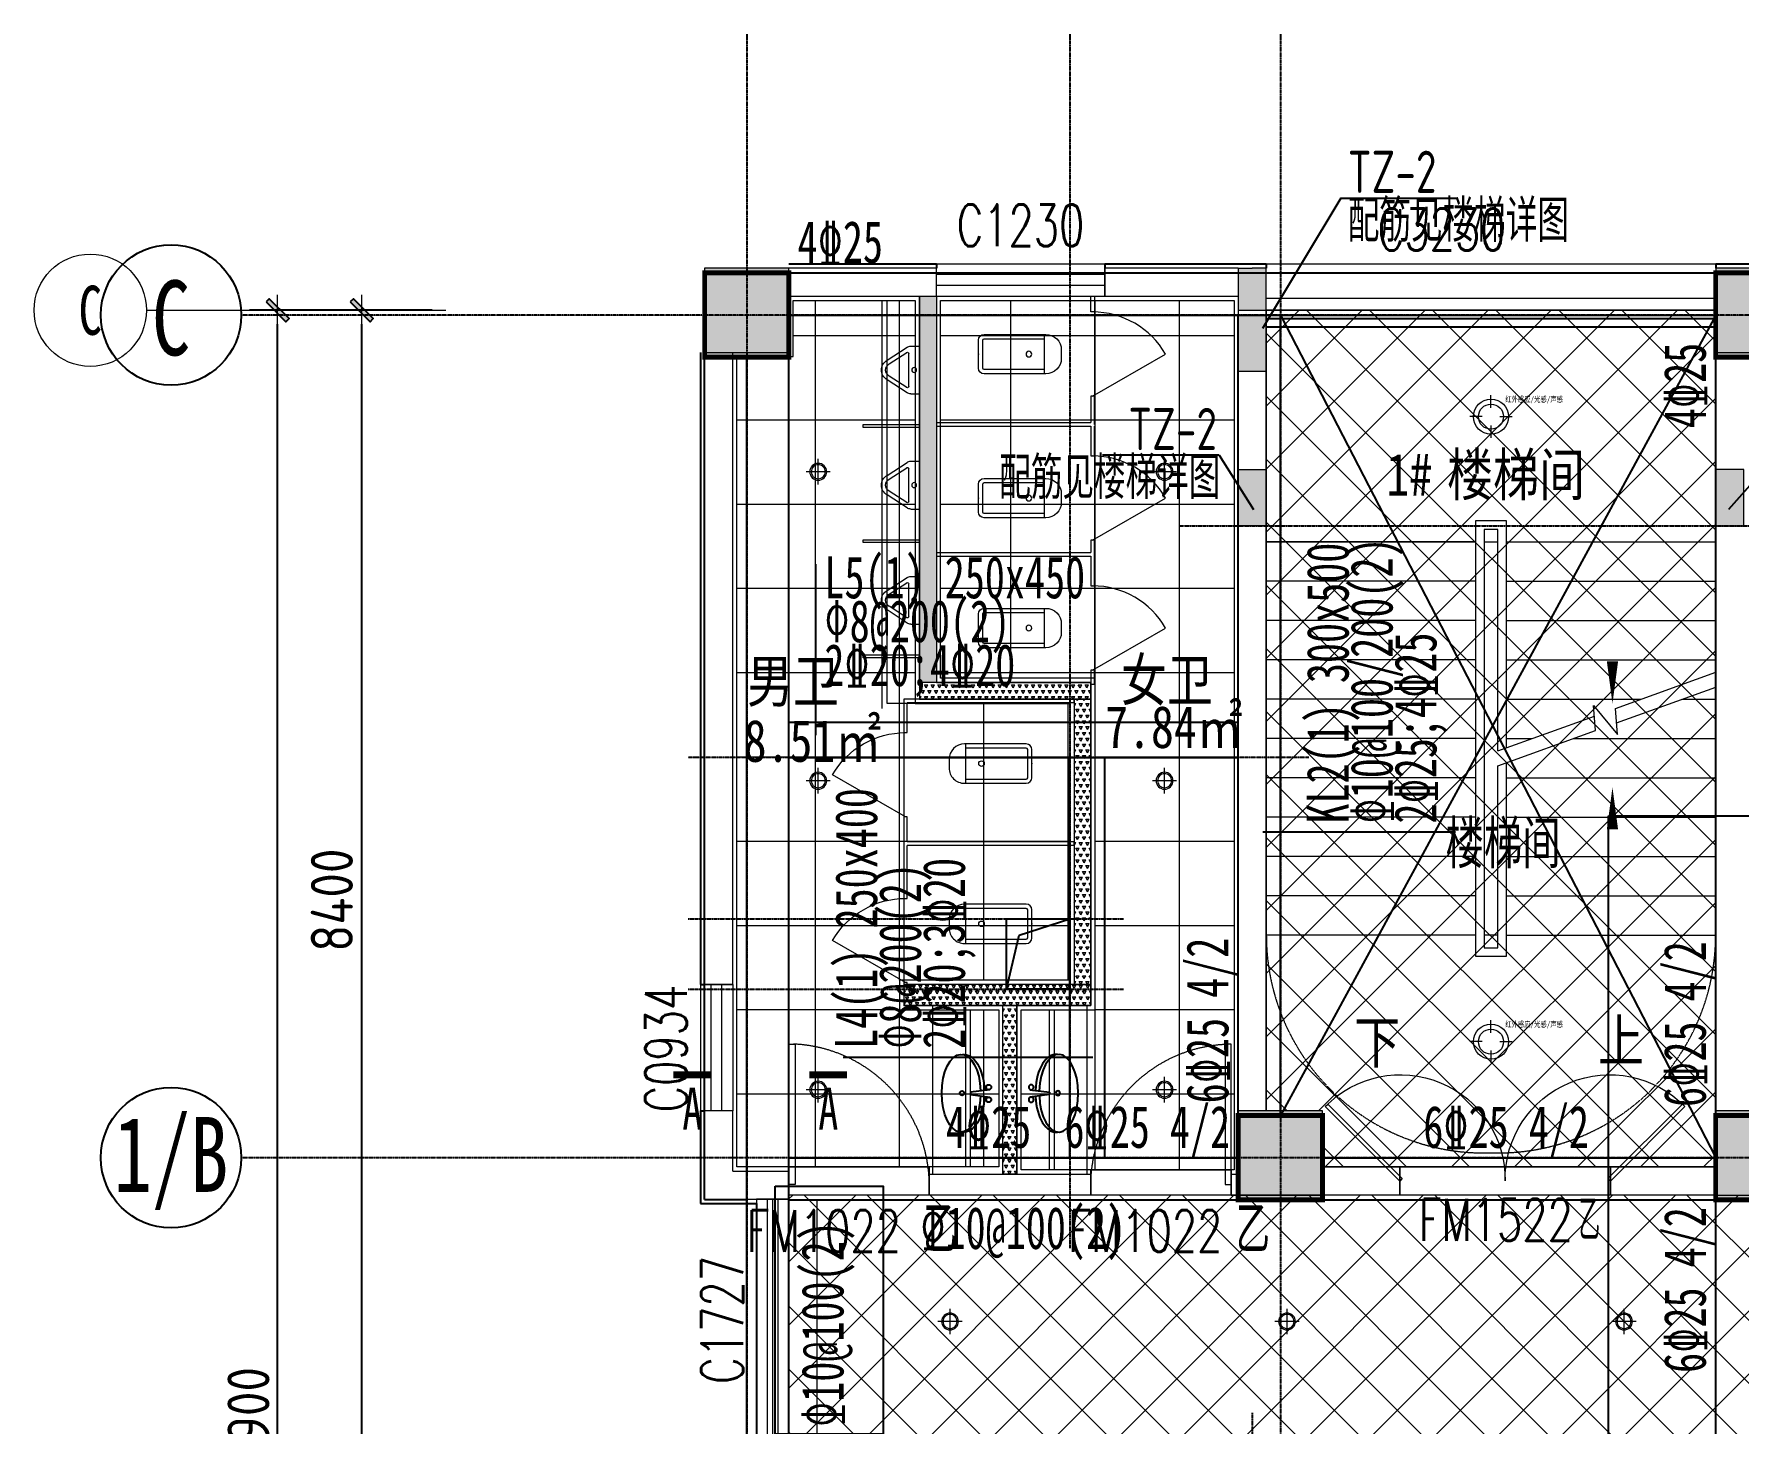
# Model space of a CAD drawing. Header units: millimetres. Extents: x 33621 to 401573, y -91663 to 133135.
# Drawn here: x 33621 to 45762, y 50416 to 60311 of the extents above; entities that cross this region are included whole.
import ezdxf
from ezdxf.enums import TextEntityAlignment as Align

# ---------------------------------------------------------------- set-up
doc = ezdxf.new("R2010")
doc.units = ezdxf.units.MM
doc.header["$LTSCALE"] = 10
for name, pattern in [('CENTER2', [1.125, 0.75, -0.125, 0.125, -0.125]), ('DASH', [0.35, 0.25, -0.1]), ('DASHDOT2', [0.5, 0.25, -0.125, 0, -0.125]), ('DOTE', [2.42, 2, -0.2, 0.02, -0.2]), ('HIDDEN', [0.375, 0.25, -0.125, 0, 0])]:
    doc.linetypes.add(name, pattern=pattern)
doc.layers.get('0').update_dxf_attribs({"color": 253})
doc.layers.get('Defpoints').update_dxf_attribs({"color": 250})
doc.layers.add('0a', color=253, linetype='Continuous', plot=False)
for name, color, linetype in [('0a填充', 253, 'Continuous'), ('3', 253, 'Continuous'), ('DIM_SYMB', 253, 'Continuous'), ('Dim【尺寸标注】', 253, 'Continuous'), ('GRID', 253, 'CENTER2'), ('LAYER3', 253, 'Continuous'), ('LAYER4', 253, 'Continuous'), ('LAYER5', 253, 'Continuous'), ('PUB_DIM', 253, 'Continuous'), ('S_COLUMFOCUS', 253, 'Continuous'), ('SURFACE', 253, 'Continuous'), ('TEXT', 253, 'Continuous'), ('THICK', 253, 'Continuous'), ('WINDOW_TEXT', 253, 'Continuous'), ('家具', 253, 'Continuous'), ('柱', 253, 'Continuous'), ('梁', 253, 'Continuous'), ('梁原位标注', 253, 'Continuous'), ('梁虚线', 253, 'HIDDEN'), ('梁集中标注', 253, 'Continuous'), ('次梁', 253, 'Continuous'), ('零厚板', 253, 'Continuous')]:
    doc.layers.add(name, color=color, linetype=linetype)
for name, color, linetype, lineweight in [('AXIS【轴号】', 253, 'Continuous', 0), ('COLUMN', 253, 'Continuous', 0), ('DOOR【门】', 253, 'Continuous', 0), ('DS-4BS-FINISH【墙完成线】', 253, 'Continuous', 0), ('FC-FLOOR【地材分格】', 253, 'Continuous', 0), ('FF-Door【门】', 253, 'Continuous', 0), ('FF-FIXT【洁具】', 253, 'Continuous', 0), ('PUB_HATCH', 253, 'Continuous', 0), ('RC-FIN【天花轮廓线】', 253, 'Continuous', 0), ('RC-LIGHT【天花灯具】', 253, 'Continuous', 0), ('RC-LIGHT【灯带】', 253, 'DASHDOT2', 0), ('RC-Text【天花文字】', 253, 'Continuous', 0), ('STAIR', 253, 'Continuous', 0), ('WALL', 253, 'Continuous', 0), ('Wall【新建墙】', 253, 'Continuous', 0), ('WINDOW', 253, 'Continuous', 0), ('Xline【辅助线】', 253, 'Continuous', 0), ('新建墙体', 253, 'Continuous', 0)]:
    doc.layers.add(name, color=color, linetype=linetype, lineweight=lineweight)
doc.styles.add('_TCH_WINDOW', font='SIMPLEX', dxfattribs={"bigfont": 'GBCBIG'})
doc.styles.add('BZHZ1', font='', dxfattribs={"width": 0.8})
doc.styles.add('CCD_DIM', font='ARCHS.SHX')
doc.styles.add('TSSD_Rein', font='Tssdeng.shx', dxfattribs={"width": 0.75, "bigfont": 'hztxt.shx'})
doc.styles.add('宋体', font='', dxfattribs={"width": 0.7})
doc.styles.add('文字', font='')
doc.styles.get('BZHZ1').set_extended_font_data('仿宋_GB2312')
doc.styles.get('宋体').set_extended_font_data('SimSun')
doc.styles.get('文字').set_extended_font_data('SimSun')
doc.linetypes.add('LED', pattern='A,6,-3.5,["LED",Standard,S=2.54,R=0,X=-2.54,Y=-1.27],-4.8', length=14.3)
doc.dimstyles.new('ZL_1：100', dxfattribs={"dimtxt": 3, "dimasz": 1, "dimexe": 2, "dimexo": 2, "dimgap": 0.6, "dimtad": 1, "dimdec": 0, "dimrnd": 5, "dimdsep": 46, "dimtxsty": 'CCD_DIM', "dimblk": 'WS-cj', "dimblk1": 'WS-cj', "dimblk2": 'WS-cj', "dimcen": 1, "dimclrd": 44, "dimclre": 44, "dimclrt": 2, "dimadec": 0, "dimazin": 2, "dimtfac": 1, "dimtdec": 0, "dimtix": 1, "dimtmove": 2, "dimatfit": 3, "dimldrblk": 'hl_arrow2', "dimfxl": 5, "dimfxlon": 1, "dimarcsym": 0})

# ---------------------------------------------------------------- blocks, each defined once
blk = doc.blocks.new('A$C434F664F')
at = {"layer": '0a填充'}
h = blk.add_hatch(color=256, dxfattribs=at)
h.paths.add_polyline_path([(936, 159), (942, 159), (942, 165), (936, 165)])
h.paths.add_polyline_path([(864, 159), (870, 159), (870, 165), (864, 165)])
h.paths.add_polyline_path([(792, 159), (798, 159), (798, 165), (792, 165)])
h.paths.add_polyline_path([(720, 159), (726, 159), (726, 165), (720, 165)])
h.paths.add_polyline_path([(648, 159), (654, 159), (654, 165), (648, 165)])
h.paths.add_polyline_path([(576, 159), (582, 159), (582, 165), (576, 165)])
h.paths.add_polyline_path([(504, 159), (510, 159), (510, 165), (504, 165)])
h.paths.add_polyline_path([(432, 159), (438, 159), (438, 165), (432, 165)])
h.paths.add_polyline_path([(360, 159), (366, 159), (366, 165), (360, 165)])
h.paths.add_polyline_path([(288, 159), (294, 159), (294, 165), (288, 165)])
h.paths.add_polyline_path([(216, 159), (222, 159), (222, 165), (216, 165)])
h.paths.add_polyline_path([(144, 159), (150, 159), (150, 165), (144, 165)])
h.paths.add_polyline_path([(72, 159), (78, 159), (78, 165), (72, 165)])
h.paths.add_polyline_path([(0, 159), (6, 159), (6, 165), (0, 165)])
h = blk.add_hatch(color=256, dxfattribs=at)
h.paths.add_polyline_path([(936, 75), (942, 75), (942, 81), (936, 81)])
h.paths.add_polyline_path([(898, 99), (904, 99), (904, 105), (898, 105)])
h.paths.add_polyline_path([(864, 99), (870, 99), (870, 105), (864, 105)])
h.paths.add_polyline_path([(864, 75), (870, 75), (870, 81), (864, 81)])
h.paths.add_polyline_path([(792, 75), (798, 75), (798, 81), (792, 81)])
h.paths.add_polyline_path([(720, 75), (726, 75), (726, 81), (720, 81)])
h.paths.add_polyline_path([(648, 75), (654, 75), (654, 81), (648, 81)])
h.paths.add_polyline_path([(576, 75), (582, 75), (582, 81), (576, 81)])
h.paths.add_polyline_path([(504, 75), (510, 75), (510, 81), (504, 81)])
h.paths.add_polyline_path([(432, 75), (438, 75), (438, 81), (432, 81)])
h.paths.add_polyline_path([(360, 99), (366, 99), (366, 105), (360, 105)])
h.paths.add_polyline_path([(360, 75), (366, 75), (366, 81), (360, 81)])
h.paths.add_polyline_path([(326, 99), (332, 99), (332, 105), (326, 105)])
h.paths.add_polyline_path([(288, 75), (294, 75), (294, 81), (288, 81)])
h.paths.add_polyline_path([(216, 75), (222, 75), (222, 81), (216, 81)])
h.paths.add_polyline_path([(144, 75), (150, 75), (150, 81), (144, 81)])
h.paths.add_polyline_path([(72, 99), (78, 99), (78, 105), (72, 105)])
h.paths.add_polyline_path([(72, 75), (78, 75), (78, 81), (72, 81)])
h.paths.add_polyline_path([(38, 99), (44, 99), (44, 105), (38, 105)])
h.paths.add_polyline_path([(0, 75), (6, 75), (6, 81), (0, 81)])
blk = doc.blocks.new('海龙0425175846')
at = {"layer": '0a填充'}
h = blk.add_hatch(color=256, dxfattribs=at)
h.paths.add_polyline_path([(-416.558, 233.02), (-414.558, 233.02), (-414.558, 237.02), (-416.558, 237.02)])
h.paths.add_polyline_path([(-414.558, 226.02), (-416.558, 226.02), (-416.558, 222.02), (-414.558, 222.02)])
h.paths.add_polyline_path([(-380.558, 226.02), (-382.558, 226.02), (-382.558, 222.02), (-380.558, 222.02)])
at = {"layer": '0a'}
for points in [[(-390.184, 201.363), (-372.772, 201.363), (-372.772, 131.886), (-390.184, 131.886)], [(-449.526, 174.998), (-441.845, 174.998), (-441.845, 157.329), (-449.526, 157.329)]]:
    blk.add_lwpolyline(points, close=True, dxfattribs=at)
at = {"layer": 'GRID', "ltscale": 0.01}
for p, q in [((-451.558, 257.02), (-451.558, 41.97)), ((-428.558, 257.02), (-428.558, 170.588)), ((-413.558, 257.02), (-413.558, 41.97)), ((497.558, 237.02), (-487.558, 237.02)), ((-420.796, 222.02), (-372.319, 222.02)), ((-411.543, 205.52), (-455.736, 205.52)), ((-455.736, 194.02), (-424.724, 194.02)), ((-455.736, 189.02), (-424.724, 189.02)), ((497.558, 177.02), (-487.558, 177.02)), ((-415.558, 158.857), (-415.558, 61.356))]:
    blk.add_line(p, q, dxfattribs=at)
at = {"layer": 'GRID', "color": 3, "linetype": 'Continuous'}
for centre in [(-492.558, 237.02), (-492.558, 177.02)]:
    blk.add_circle(centre, 5, dxfattribs=at)
at = {"layer": 'STAIR', "linetype": 'DASH', "ltscale": 0.005}
blk.add_line((-416.558, 237.02), (-416.558, 233.02), dxfattribs=at)
at = {"layer": 'STAIR'}
for points in [[(-414.558, 237.02), (-416.558, 237.02), (-416.558, 233.02), (-414.558, 233.02)], [(-414.558, 222.02), (-416.558, 222.02), (-416.558, 226.02), (-414.558, 226.02)], [(-382.558, 222.02), (-380.558, 222.02), (-380.558, 226.02), (-382.558, 226.02)]]:
    blk.add_lwpolyline(points, close=True, dxfattribs=at)
at = {"layer": 'TEXT'}
for p, q in [((-409.254, 245.344), (-414.82, 236.052)), ((-409.254, 245.344), (-400.948, 245.344)), ((-417.915, 227.034), (-426.221, 227.034)), ((-417.915, 227.034), (-415.474, 223.168)), ((-378.2, 227.034), (-381.641, 223.168))]:
    blk.add_line(p, q, dxfattribs=at)
at = {"layer": 'THICK', "const_width": 0.5}
for points in [[(-454.106, 182.91), (-456.787, 182.91)], [(-444.423, 182.91), (-447.104, 182.91)]]:
    blk.add_lwpolyline(points, dxfattribs=at)
at = {"layer": '柱', "const_width": 0.35}
for points in [[(-448.558, 234.02), (-448.558, 240.02), (-454.558, 240.02), (-454.558, 234.02)], [(-376.558, 234.02), (-376.558, 240.02), (-382.558, 240.02), (-382.558, 234.02)], [(-410.558, 174.02), (-410.558, 180.02), (-416.558, 180.02), (-416.558, 174.02)], [(-376.558, 174.02), (-376.558, 180.02), (-382.558, 180.02), (-382.558, 174.02)]]:
    blk.add_lwpolyline(points, close=True, dxfattribs=at)
at = {"layer": '梁'}
for p, q in [((-448.558, 240.02), (-413.558, 240.02)), ((-413.558, 240.02), (-382.558, 240.02)), ((-413.558, 180.02), (-413.558, 237.02)), ((-413.558, 237.02), (-382.558, 237.02)), ((-451.558, 156.02), (-451.558, 234.02)), ((-382.558, 180.02), (-382.558, 234.02)), ((-410.558, 177.02), (-382.558, 177.02))]:
    blk.add_line(p, q, dxfattribs=at)
at = {"layer": '梁', "ltscale": 0.01}
for p, q in [((-448.558, 237.02), (-413.558, 237.02)), ((-416.558, 180.02), (-416.558, 237.02)), ((-448.558, 156.02), (-448.558, 234.02)), ((-448.558, 177.02), (-416.558, 177.02)), ((-448.558, 174.02), (-416.558, 174.02)), ((-410.558, 174.02), (-382.558, 174.02)), ((-382.558, 156.02), (-382.558, 174.02))]:
    blk.add_line(p, q, dxfattribs=at)
at = {"layer": '梁虚线', "ltscale": 0.01}
for q in [(-454.558, 234.02), (-451.558, 174.038)]:
    blk.add_line((-454.558, 174.038), q, dxfattribs=at)
at = {"layer": '梁集中标注'}
for p, q in [((-446.646, 207.103), (-446.646, 219.273)), ((-401.097, 200.197), (-414.797, 200.197)), ((-426.917, 184.156), (-444.696, 184.156))]:
    blk.add_line(p, q, dxfattribs=at)
at = {"layer": '次梁'}
for p, q in [((-448.558, 208.02), (-416.558, 208.02)), ((-448.558, 205.52), (-416.558, 205.52)), ((-428.558, 177.02), (-428.558, 205.52)), ((-426.058, 177.02), (-426.058, 205.52)), ((-432.156, 192.875), (-428.558, 194.02)), ((-433.058, 189.02), (-432.156, 192.875))]:
    blk.add_line(p, q, dxfattribs=at)
blk.add_lwpolyline([(-433.058, 194.02), (-428.558, 194.02), (-428.558, 189.02), (-433.058, 189.02)], close=True, dxfattribs=at)
at = {"layer": '零厚板'}
for p, q in [((-382.558, 237.02), (-413.558, 180.02)), ((-413.558, 237.02), (-382.558, 177.02))]:
    blk.add_line(p, q, dxfattribs=at)
at = {"layer": '0a填充'}
blk.add_blockref('A$C434F664F', (-454.558, 75.02), dxfattribs=at)
at = {"layer": 'GRID', "color": 3, "linetype": 'Continuous', "style": 'BZHZ1', "width": 0.75}
for s, height, p in [('C', 5.333, (-492.558, 236.817)), ('1/B', 5.3333, (-492.558, 176.817))]:
    blk.add_text(s, height=height, dxfattribs=at).set_placement(p, align=Align.MIDDLE)
at = {"layer": 'S_COLUMFOCUS', "style": 'TSSD_Rein', "width": 0.75}
for s, p in [('TZ-2', (-408.755, 245.716)), ('配筋见楼梯详图', (-408.755, 242.228)), ('TZ-2', (-424.386, 227.406)), ('配筋见楼梯详图', (-433.58, 223.919))]:
    blk.add_text(s, height=3, dxfattribs=at).set_placement(p)
at = {"layer": '梁原位标注', "width": 0.7}
for s, p in [('4%%13225', (-447.945, 240.72)), ('楼梯间', (-401.791, 197.954)), ('A', (-456.15, 179.016)), ('A', (-446.467, 179.016)), ('6%%13225 4/2', (-428.939, 177.72)), ('6%%13225 4/2', (-403.383, 177.72)), ('4%%13225', (-437.383, 177.72))]:
    blk.add_text(s, height=3, dxfattribs=at).set_placement(p)
for s, p in [('4%%13225', (-383.258, 228.956)), ('6%%13225 4/2', (-417.258, 180.886)), ('6%%13225 4/2', (-383.258, 180.632)), ('6%%13225 4/2', (-383.258, 161.695))]:
    blk.add_text(s, height=3, rotation=90, dxfattribs=at).set_placement(p)
at = {"layer": '梁集中标注', "width": 0.7}
for s, p in [('L5(1) 250x450', (-446.034, 216.848)), ('%%1308@200(2)', (-446.034, 213.723)), ('2%%13220;4%%13220', (-446.034, 210.598)), ('%%13110@100(2)', (-439.202, 170.521))]:
    blk.add_text(s, height=3, dxfattribs=at).set_placement(p)
for s, p in [('KL2(1) 300x500', (-408.69, 200.809)), ('%%13110@100/200(2)', (-405.565, 200.809)), ('2%%13225;4%%13225', (-402.44, 200.809)), ('L4(1) 250x400', (-442.271, 184.768)), ('2%%13220;3%%13220', (-436.021, 184.768)), ('%%1308@200(2)', (-439.146, 184.768)), ('%%13110@100(2)', (-444.669, 157.844))]:
    blk.add_text(s, height=3, rotation=90, dxfattribs=at).set_placement(p)
blk = doc.blocks.new('$TCHSYS$WIN2D')
for p, q in [((-0.5, 0.5), (0.5, 0.5)), ((-0.5, 0.5), (-0.5, -0.5)), ((0.5, 0.5), (0.5, -0.5)), ((0.5, 0.167), (-0.5, 0.167)), ((0.5, -0.167), (-0.5, -0.167)), ((-0.5, -0.5), (0.5, -0.5))]:
    blk.add_line(p, q)
blk = doc.blocks.new('$WINLIB2D$00000004')
for p, q in [((-0.5, 0.5), (0.5, 0.5)), ((-0.5, 0.5), (-0.5, -0.5)), ((0.5, -0.5), (0.5, 0.5)), ((-0.5, 0.2406), (0.5, 0.2406)), ((-0.5, -0.5), (0.5, -0.5))]:
    blk.add_line(p, q)
blk = doc.blocks.new('$WINLIB2D$00000005')
for p, q in [((-0.5, 0.5), (0.5, 0.5)), ((-0.5, 0.5), (-0.5, -0.5)), ((0.5, -0.5), (0.5, 0.5)), ((0.5, 0.1667), (-0.5, 0.1667)), ((0.5, 0), (-0.5, 0)), ((0.5, -0.1667), (-0.5, -0.1667)), ((-0.5, -0.5), (0.5, -0.5))]:
    blk.add_line(p, q)
blk = doc.blocks.new('圆形筒灯')
at = {"color": 251, "linetype": 'DOTE', "ltscale": 43.504693}
blk.add_line((0, 91), (0, -91), dxfattribs=at)
at = {"color": 251, "linetype": 'DOTE', "ltscale": 41.297046}
blk.add_line((86, 0), (-86, 0), dxfattribs=at)
blk.add_ellipse((0, 0), major_axis=(-42.4, 42.4), ratio=1, start_param=2.355868237233172, end_param=8.639053544412757)
at = {"color": 251}
blk.add_ellipse((0, 0), major_axis=(35.4, 35.4), ratio=1, start_param=5.49871431692557, end_param=11.78189962410516, dxfattribs=at)
blk = doc.blocks.new('ZL_0603155299')
at = {"color": 8}
for p, q in [((-181, -89), (-181, 0)), ((-243, -152), (-332, -152)), ((-181, -214), (-181, -303)), ((-118, -152), (-29, -152))]:
    blk.add_line(p, q, dxfattribs=at)
at = {"color": 0}
blk.add_circle((-181, -152), 125, dxfattribs=at)
at = {"color": 8}
blk.add_circle((-181, -152), 89.3, dxfattribs=at)
at = {"style": '宋体', "width": 0.8}
blk.add_attdef('红外感应/光感/声感', (-79, -48), '', height=40, dxfattribs=at)
blk = doc.blocks.new('DOOR_D01')
at = {"layer": 'FF-Door【门】'}
blk.add_lwpolyline([(-0.456, 1), (-0.456, 0), (-0.5, 0), (-0.5, 1)], close=True, dxfattribs=at)
at = {"layer": 'FF-Door【门】', "color": 8, "linetype": 'HIDDEN', "ltscale": 15}
blk.add_arc((-0.511, -0.01), 1.011, 0.5915, 87.4664, dxfattribs=at)
blk = doc.blocks.new('A$C22332745')
at = {"layer": 'LAYER3', "color": 181, "extrusion": (0, 0, -1)}
for centre, ratio, start_param, end_param in [((277, 214), 0.5, 4.782885, 10.934222), ((277, 195), 0.531076, 4.795815, 6.348539), ((277, 195), 0.531076, 3.076239, 4.638107)]:
    blk.add_ellipse(centre, major_axis=(-277, 0), ratio=ratio, start_param=start_param, end_param=end_param, dxfattribs=at)
at = {"layer": 'LAYER4', "color": 252}
for p, q in [((267, 148), (249, 9)), ((285, 148), (267, 148)), ((302, 9), (285, 148))]:
    blk.add_line(p, q, dxfattribs=at)
for centre in [(231, 18), (320, 18)]:
    blk.add_circle(centre, 17.9, dxfattribs=at)
at = {"layer": 'LAYER5', "color": 251}
blk.add_circle((277, 208), 16, dxfattribs=at)
blk = doc.blocks.new('A$C2CC91CCB')
at = {"color": 251, "rotation": 90}
blk.add_blockref('A$C22332745', (353, 0), dxfattribs=at)
blk = doc.blocks.new('A$C477C625D')
at = {"color": 7}
blk.add_blockref('A$C2CC91CCB', (0, 0), dxfattribs=at)
blk = doc.blocks.new('A$C4D690477')
at = {"layer": '家具', "color": 251}
blk.add_blockref('A$C477C625D', (0, 0), dxfattribs=at)
blk = doc.blocks.new('$TCHSYS$APDOOR2D')
blk.add_line((0.5, 0), (0, 0.866))
at = {"lineweight": 13}
blk.add_arc((0.5, 0), 1, 120, 180, dxfattribs=at)
blk = doc.blocks.new('$lvtry$00000200')
for p, q in [((-140, -40, 0), (-140, -480, 0)), ((-110, -40, 0), (-110, -470, 0)), ((100, 0, 0), (-100, 0, 0)), ((100, -30, 0), (-100, -30, 0)), ((110, -470, 0), (110, -40, 0)), ((140, -480, 0), (140, -40, 0)), ((140, -470, 0), (-140, -470, 0)), ((-30, -590, 0), (30, -590, 0))]:
    blk.add_line(p, q)
blk.add_circle((0, -359, 0), 20)
for centre, radius, start, end in [((-100, -40, 0), 40, 90, 180), ((-100, -40, 0), 10, 90, 180), ((100, -40, 0), 40, 0, 90), ((100, -40, 0), 10, 0, 90), ((-30, -480, 0), 110, 180, 270), ((30, -480, 0), 110, 270, 0)]:
    blk.add_arc(centre, radius, start, end)
blk.add_point((0, 0))
blk = doc.blocks.new('$lvtry$00000007')
for p, q in [((-170, 0, 0), (170, 0, 0)), ((-170, -61, 0), (-170, 0, 0)), ((-162, -88, 0), (-69, -231, 0)), ((-124, -91, 0), (-43, -216, 0)), ((-116, -76, 0), (116, -76, 0)), ((43, -216, 0), (124, -91, 0)), ((69, -231, 0), (162, -88, 0)), ((170, -61, 0), (170, 0, 0))]:
    blk.add_line(p, q)
blk.add_circle((0, -38, 0), 17.7)
for centre, radius, start, end in [((-120, -61, 0), 50, 180, 213.0863), ((-116, -86, 0), 10, 90, 213.0863), ((116, -86, 0), 10, 326.9137, 90), ((120, -61, 0), 50, 326.9137, 0), ((0, -191, 0), 80, 210, 330), ((0, -191, 0), 50, 210, 330)]:
    blk.add_arc(centre, radius, start, end)
blk = doc.blocks.new('*U23')
at = {"color": 0}
blk.add_lwpolyline([(0, -10), (0, 10), (400, 10), (400, -10)], close=True, dxfattribs=at)
blk = doc.blocks.new('海龙0506173763')
at = {"layer": 'Xline【辅助线】'}
for points in [[(-733, 17), (-750, 0), (-1280, 530), (-1263, 547)], [(733, 17), (750, 0), (1280, 530), (1263, 547)]]:
    blk.add_lwpolyline(points, close=True, dxfattribs=at)
at = {"layer": 'Xline【辅助线】', "color": 8}
for centre, start, end in [((-745, 12), 359.1011, 135.9107), ((745, 12), 44.0893, 180.8989)]:
    blk.add_arc(centre, 745, start, end, dxfattribs=at)
blk = doc.blocks.new('海龙0506194425')
at = {"layer": 'WALL'}
for p, q in [((-650, 200), (-1400, 200)), ((-650, 0), (-650, 200)), ((1400, 200), (850, 200)), ((850, 200), (850, 0)), ((-1400, 0), (-650, 0)), ((850, 0), (1400, 0))]:
    blk.add_line(p, q, dxfattribs=at)
at = {"layer": 'Xline【辅助线】'}
blk.add_blockref('海龙0506173763', (100, 100), dxfattribs=at)
blk = doc.blocks.new('hl_Axis-A1')
at = {"color": 150, "ltscale": 2}
blk.add_line((21.33, 0), (0, 0), dxfattribs=at)
at = {"color": 150}
blk.add_circle((25.33, 0), 4, dxfattribs=at)
at = {"color": 50, "style": '宋体', "width": 0.7}
blk.add_attdef('轴号', text='', height=3.5, dxfattribs=at).set_placement((25.33, 0), align=Align.MIDDLE_CENTER)
blk = doc.blocks.new('WS-cj')
blk.add_hatch(color=2).paths.add_polyline_path([(0.59, 0.82), (-0.82, -0.59), (-0.59, -0.82), (0.82, 0.59)])
at = {"color": 2, "linetype": 'ByBlock', "lineweight": 0}
for p, q in [((-1.1, 0), (0, 0)), ((0, 0), (1.1, 0))]:
    blk.add_line(p, q, dxfattribs=at)
at = {"color": 2}
blk.add_lwpolyline([(0.59, 0.82), (-0.82, -0.59), (-0.59, -0.82), (0.82, 0.59)], close=True, dxfattribs=at)
blk = doc.blocks.new('*D254')
at = {"layer": 'Defpoints', "color": 0, "transparency": 16777216}
for p in [(-47204, -400), (-46604, -400), (-46604, -8800)]:
    blk.add_point(p, dxfattribs=at)
at = {"layer": 'Dim【尺寸标注】', "color": 44, "lineweight": -2, "transparency": 16777216}
for p, q in [((-46704, -400), (-47404, -400)), ((-47204, -8700), (-47204, -500)), ((-46704, -8800), (-47404, -8800))]:
    blk.add_line(p, q, dxfattribs=at)
at = {"layer": 'Dim【尺寸标注】', "color": 44, "lineweight": -2, "transparency": 16777216, "xscale": 100, "yscale": 100, "zscale": 100}
for p, rotation in [((-47204, -400), 90), ((-47204, -8800), 270)]:
    blk.add_blockref('WS-cj', p, dxfattribs=dict(at, rotation=rotation))
at = {"layer": 'Dim【尺寸标注】', "color": 2, "transparency": 16777216, "insert": (-47417, -4600), "char_height": 300, "attachment_point": 5, "rotation": 90, "style": 'CCD_DIM'}
blk.add_mtext('8400', dxfattribs=at)
blk = doc.blocks.new('hl_arrow2')
at = {"color": 2}
blk.add_line((0, 0), (-1, 0), dxfattribs=at)
blk.add_lwpolyline([(0, 0), (-1, -1), (-1, -1), (0, 0), (-1, 1), (-1, 1)], close=True, dxfattribs=at)
blk = doc.blocks.new('*D256')
at = {"layer": 'Defpoints', "color": 0, "transparency": 16777216}
for p in [(-47804, -400), (-46604, -400), (-46604, -16300)]:
    blk.add_point(p, dxfattribs=at)
at = {"layer": 'Dim【尺寸标注】', "color": 44, "lineweight": -2, "transparency": 16777216}
for p, q in [((-47304, -400), (-48004, -400)), ((-47804, -16200), (-47804, -500)), ((-47304, -16300), (-48004, -16300))]:
    blk.add_line(p, q, dxfattribs=at)
at = {"layer": 'Dim【尺寸标注】', "color": 44, "lineweight": -2, "transparency": 16777216, "xscale": 100, "yscale": 100, "zscale": 100}
for p, rotation in [((-47804, -400), 90), ((-47804, -16300), 270)]:
    blk.add_blockref('WS-cj', p, dxfattribs=dict(at, rotation=rotation))
at = {"layer": 'Dim【尺寸标注】', "color": 2, "transparency": 16777216, "insert": (-48011, -8350), "char_height": 300, "attachment_point": 5, "rotation": 90, "style": 'CCD_DIM'}
blk.add_mtext('15900', dxfattribs=at)
blk = doc.blocks.new('ZL_061117299')
at = {"layer": 'AXIS【轴号】'}
ref = blk.add_blockref('hl_Axis-A1', (-46604.4, -400), dxfattribs=dict(at, xscale=100, yscale=100, zscale=100, rotation=179.9999999999999))
ref.add_attrib('轴号', 'C', dxfattribs={"layer": '0', "color": 2, "height": 350, "style": '宋体', "width": 0.7}).set_placement((-49137.7, -400), align=Align.MIDDLE_CENTER)
at = {"layer": 'Dim【尺寸标注】'}
for p1, distance, picture, middle in [((-46604.4, -16300), 1200, '*D256', (-48010.6, -8350)), ((-46604.4, -8800), 600, '*D254', (-47416.9, -4600))]:
    dim = blk.add_aligned_dim(p1=p1, p2=(-46604.4, -400), distance=distance, dimstyle='ZL_1：100', dxfattribs=at)
    dim.commit()
    dim.dimension.update_dxf_attribs({"geometry": picture, "text_midpoint": middle})

msp = doc.modelspace()

# ---------------------------------------------------------------- hatches: boundary and pattern name
at = {"layer": 'FC-FLOOR【地材分格】'}
h = msp.add_hatch(dxfattribs=at)
h.set_pattern_fill('_USER', color=256, scale=600, double=1, pattern_type=0)
h.set_pattern_definition([(0, (39784.5, 53365.26), (0, 600), []), (90, (39784.5, 53365.26), (-600, 4e-14), [])])
h.paths.add_polyline_path([(39026.5, 58415.3), (39896.5, 58415.3), (39896.5, 55545.3), (40997, 55545.3), (40997, 53575.3), (39784.5, 53575.3), (39784.5, 53365.3), (40490.7, 53365.3), (40490.7, 52245.3), (38626.5, 52245.3), (38626.5, 58015.3), (39026.5, 58015.3)])
h = msp.add_hatch(dxfattribs=at)
h.set_pattern_fill('_USER', color=256, scale=600, double=1, pattern_type=0)
h.set_pattern_definition([(0, (41177, 53365.26), (0, 600), []), (90, (41177, 53365.26), (-600, 4e-14), [])])
h.paths.add_polyline_path([(40076.5, 58415.3), (42166.5, 58415.3), (42166.5, 52225.3), (40650.7, 52225.3), (40650.7, 53365.3), (41177, 53365.3), (41177, 55725.3), (40076.5, 55725.3)])
h = msp.add_hatch(dxfattribs=at)
h.set_pattern_fill('ANSI37', color=256, scale=100, double=1)
h.paths.add_polyline_path([(103421.5, 52045.3), (103421.5, 50245.3), (103196.5, 50245.3), (103196.5, 49795.3), (101395.5, 49795.3), (101395.5, 47615.3), (99953.9, 47615.3), (99953.9, 49795.3), (97828.9, 49795.3), (97828.9, 49645.3), (99803.9, 49645.3), (99803.9, 47615.3), (96146.5, 47615.3), (96146.5, 49645.3), (96596.5, 49645.3), (96596.5, 50245.3), (95996.5, 50245.3), (95996.5, 49795.3), (89396.5, 49795.3), (89396.5, 50245.3), (88796.5, 50245.3), (88796.5, 49795.3), (82196.5, 49795.3), (82196.5, 50245.3), (81596.5, 50245.3), (81596.5, 49795.3), (74996.5, 49795.3), (74996.5, 50245.3), (74396.5, 50245.3), (74396.5, 49645.3), (74621.5, 49645.3), (74621.5, 46044), (71170.5, 46044), (71170.5, 49645.3), (72996.5, 49645.3), (72996.5, 49795.3), (69195.5, 49795.3), (69195.5, 49645.3), (71020.5, 49645.3), (71020.5, 46044), (67571.5, 46044), (67571.5, 49645.3), (67796.5, 49645.3), (67796.5, 50245.3), (67196.5, 50245.3), (67196.5, 49795.3), (60596.5, 49795.3), (60596.5, 50245.3), (59996.5, 50245.3), (59996.5, 49645.3), (60220.5, 49645.3), (60220.5, 46044), (56770.5, 46044), (56770.5, 49645.3), (58596.5, 49645.3), (58596.5, 49795.3), (54795.5, 49795.3), (54795.5, 49645.3), (56620.5, 49645.3), (56620.5, 46044), (53170.5, 46044), (53170.5, 49635.7), (53396.5, 49635.7), (53396.5, 50245.3), (52796.5, 50245.3), (52796.5, 49795.3), (46196.5, 49795.3), (46196.5, 50245.3), (45596.5, 50245.3), (45596.5, 49645.3), (46046.5, 49645.3), (46046.5, 47615.3), (42346.5, 47615.3), (42346.5, 49645.3), (44183.9, 49645.3), (44183.9, 49795.3), (38996.5, 49795.3), (38996.5, 52045.3), (56769.3, 52039), (56769.3, 58345.3), (59996.5, 58345.3), (59996.5, 52045.3), (85571.5, 52045.3), (85571.5, 58345.3), (88796.5, 58345.3), (88796.5, 52045.3)])
h = msp.add_hatch(dxfattribs=at)
h.set_pattern_fill('ANSI37', color=256, scale=100, double=1)
h.paths.add_polyline_path([(42396.5, 58345.3), (45596.5, 58345.3), (45596.5, 52245.3), (42796.5, 52245.3), (42796.5, 52645.3), (42396.5, 52645.3)])
at = {"layer": 'PUB_HATCH'}
for points in [[(38396.5, 58045.3), (38996.5, 58045.3), (38996.5, 58645.3), (38396.5, 58645.3)], [(42196.5, 58345.3), (42296.5, 58345.3), (42296.5, 58645.3), (42196.5, 58645.3)], [(42296.5, 58345.3), (42396.5, 58345.3), (42396.5, 58645.3), (42296.5, 58645.3)], [(45596.5, 58045.3), (46196.5, 58045.3), (46196.5, 58645.3), (45596.5, 58645.3)], [(42196.5, 52045.3), (42796.5, 52045.3), (42796.5, 52645.3), (42196.5, 52645.3)], [(45596.5, 52045.3), (46196.5, 52045.3), (46196.5, 52645.3), (45596.5, 52645.3)]]:
    msp.add_hatch(color=256, dxfattribs=at).paths.add_polyline_path(points)
at = {"layer": '新建墙体'}
h = msp.add_hatch(dxfattribs=at)
h.set_pattern_fill('TRIANG', color=4, scale=5)
h.set_pattern_definition([(60, (39926.51, 55695.265), (-23.8125, 41.24446), [23.8125, -23.8125]), (120, (39926.51, 55695.265), (-47.625, 3e-08), [23.8125, -23.8125]), (0, (39914.606, 55715.887), (23.8125, 41.24446), [23.8125, -23.8125])])
h.paths.add_polyline_path([(40046.5, 58445.3), (39926.5, 58445.3), (39926.5, 55695.3), (40046.5, 55695.3)])
h = msp.add_hatch(dxfattribs=at)
h.set_pattern_fill('TRIANG', color=4, scale=5)
h.set_pattern_definition([(60, (39926.51, 55575.265), (-23.8125, 41.2445), [23.8125, -23.8125]), (120, (39926.51, 55575.265), (-47.625, 3e-08), [23.8125, -23.8125]), (0, (39914.606, 55595.887), (23.8125, 41.2445), [23.8125, -23.8125])])
h.paths.add_polyline_path([(41147, 55695.3), (39926.5, 55695.3), (39926.5, 55575.3), (41147, 55575.3)])
h = msp.add_hatch(dxfattribs=at)
h.set_pattern_fill('TRIANG', color=4, scale=5)
h.set_pattern_definition([(60, (41027.01, 53545.265), (-23.8125, 41.2445), [23.8125, -23.8125]), (120, (41027.01, 53545.265), (-47.625, 3e-08), [23.8125, -23.8125]), (0, (41015.106, 53565.887), (23.8125, 41.2445), [23.8125, -23.8125])])
h.paths.add_polyline_path([(41147, 55575.3), (41027, 55575.3), (41027, 53545.3), (41147, 53545.3)])
h = msp.add_hatch(dxfattribs=at)
h.set_pattern_fill('TRIANG', color=4, scale=5)
h.set_pattern_definition([(60, (39814.51, 53395.265), (-23.8125, 41.2445), [23.8125, -23.8125]), (120, (39814.51, 53395.265), (-47.625, 3e-08), [23.8125, -23.8125]), (0, (39802.606, 53415.887), (23.8125, 41.2445), [23.8125, -23.8125])])
h.paths.add_polyline_path([(41147, 53545.3), (39814.5, 53545.3), (39814.5, 53395.3), (41147, 53395.3)])
h = msp.add_hatch(dxfattribs=at)
h.set_pattern_fill('TRIANG', color=4, scale=5)
h.set_pattern_definition([(60, (40520.747, 52195.265), (-23.8125, 41.2445), [23.8125, -23.8125]), (120, (40520.747, 52195.265), (-47.625, 3e-08), [23.8125, -23.8125]), (0, (40508.84, 52215.887), (23.8125, 41.2445), [23.8125, -23.8125])])
h.paths.add_polyline_path([(40620.7, 53395.3), (40520.7, 53395.3), (40520.7, 52195.3), (40620.7, 52195.3)])

# ---------------------------------------------------------------- linework, layer by layer
at = {"layer": '3'}
for p, q in [((45596.5, 58285.3), (42396.5, 58285.3)), ((45596.5, 58225.3), (42396.5, 58225.3))]:
    msp.add_line(p, q, dxfattribs=at)
at = {"layer": 'COLUMN'}
for p, q in [((38996.5, 58645.3), (38396.5, 58645.3)), ((38396.5, 58645.3), (38396.5, 58045.3)), ((38996.5, 58045.3), (38996.5, 58645.3)), ((46196.5, 58645.3), (45596.5, 58645.3)), ((45596.5, 58345.3), (45596.5, 58045.3)), ((38396.5, 58045.3), (38996.5, 58045.3)), ((45596.5, 58045.3), (46196.5, 58045.3)), ((42796.5, 52645.3), (42196.5, 52645.3)), ((42196.5, 52645.3), (42196.5, 52045.3)), ((42796.5, 52045.3), (42796.5, 52645.3)), ((46196.5, 52645.3), (45596.5, 52645.3)), ((45596.5, 52645.3), (45596.5, 52045.3)), ((42196.5, 52045.3), (42796.5, 52045.3)), ((45596.5, 52045.3), (46196.5, 52045.3))]:
    msp.add_line(p, q, dxfattribs=at)
at = {"layer": 'DIM_SYMB'}
for points in [[(43116.5, 53433.7, 0, 0, 0), (43116.5, 57555.3, 0, 0, 0), (44861.5, 57555.3, 0, 0, 0), (44861.5, 55545.3, 0, 80, 0), (44861.5, 55845.3, 0, 0, 0)], [(44861.5, 53445.6, 0, 0, 0), (44861.5, 54948.7, 0, 80, 0), (44861.5, 54648.7, 0, 0, 0)]]:
    msp.add_lwpolyline(points, format="xyseb", dxfattribs=at)
at = {"layer": 'DS-4BS-FINISH【墙完成线】'}
for points in [[(39026.5, 58415.3), (39896.5, 58415.3), (39896.5, 55545.3), (40997, 55545.3), (40997, 53575.3), (39784.5, 53575.3), (39784.5, 53365.3), (40490.7, 53365.3), (40490.7, 52245.3), (38626.5, 52245.3), (38626.5, 58015.3), (39026.5, 58015.3)], [(40076.5, 58415.3), (42166.5, 58415.3), (42166.5, 52225.3), (40650.7, 52225.3), (40650.7, 53365.3), (41177, 53365.3), (41177, 55725.3), (40076.5, 55725.3)]]:
    msp.add_lwpolyline(points, close=True, dxfattribs=at)
for points in [[(42396.5, 58345.3), (45596.5, 58345.3), (45596.5, 52245.3), (42796.5, 52245.3), (42796.5, 52645.3), (42396.5, 52645.3), (42396.5, 58345.3)], [(46046.5, 47615.3), (42346.5, 47615.3), (42346.5, 49645.3), (44183.9, 49645.3), (44183.9, 49795.3), (38996.5, 49795.3), (38996.5, 52048.4), (56769.3, 52042.1)]]:
    msp.add_lwpolyline(points, dxfattribs=at)
at = {"layer": 'FC-FLOOR【地材分格】', "color": 3}
msp.add_lwpolyline([(39896.5, 55545.3), (39784.5, 55545.3), (39784.5, 58415.3), (39896.5, 58415.3)], close=True, dxfattribs=at)
at = {"layer": 'FF-FIXT【洁具】'}
for p, q in [((41147, 58332.8), (41147, 58445.3)), ((41172, 58445.3), (41172, 58332.8)), ((41172, 58332.8), (41147, 58332.8)), ((41172, 58332.8, 400), (41172, 57732.8, 400)), ((41172, 57732.8), (41147, 57732.8)), ((41147, 57732.8), (41147, 57545.3)), ((41172, 57532.8), (41172, 57732.8)), ((40046.5, 57545.3), (41147, 57545.3)), ((40046.5, 57545.3), (40046.5, 57520.3)), ((40046.5, 57520.3), (41147, 57520.3)), ((41147, 57520.3), (41147, 57307.8)), ((41172, 57307.8), (41172, 57520.3)), ((41147, 57307.8), (41172, 57307.8)), ((41172, 57307.8, 400), (41172, 56707.8, 400)), ((41172, 56707.8), (41147, 56707.8)), ((41147, 56707.8), (41147, 56620.3)), ((41172, 56607.8), (41172, 56707.8)), ((40046.5, 56620.3), (41147, 56620.3)), ((40046.5, 56620.3), (40046.5, 56595.3)), ((40046.5, 56595.3), (41147, 56595.3)), ((41147, 56595.3), (41147, 56382.8)), ((41172, 56382.8), (41172, 56607.8)), ((41147, 56382.8), (41172, 56382.8)), ((41172, 56382.8, 400), (41172, 55782.8, 400)), ((41172, 55782.8), (41147, 55782.8)), ((41147, 55782.8), (41147, 55682.8)), ((41172, 55682.8), (41172, 55782.8)), ((41147, 55682.8), (41172, 55682.8)), ((39814.5, 55575.3), (39814.5, 55337.8)), ((41027, 55575.3), (39814.5, 55575.3)), ((39839.5, 55337.8), (39839.5, 55550.3)), ((41027, 55550.3), (39839.5, 55550.3)), ((41027, 55550.3), (41027, 55575.3)), ((39814.5, 55337.8, 400), (39814.5, 54737.8, 400)), ((39814.5, 55337.8), (39839.5, 55337.8)), ((39839.5, 54737.8), (39814.5, 54737.8)), ((39814.5, 54737.8), (39814.5, 54547.8)), ((39839.5, 54560.3), (39839.5, 54737.8)), ((39814.5, 54547.8), (39814.5, 54157.8)), ((41027, 54560.3), (39839.5, 54560.3)), ((41027, 54535.3), (39839.5, 54535.3)), ((39839.5, 54157.8), (39839.5, 54535.3)), ((41027, 54535.3), (41027, 54560.3)), ((39814.5, 54157.8, 400), (39814.5, 53557.8, 400)), ((39814.5, 54157.8), (39839.5, 54157.8)), ((39839.5, 53557.8), (39814.5, 53557.8)), ((39814.5, 53557.8), (39814.5, 53545.3)), ((39814.5, 53545.3), (39839.5, 53545.3)), ((39839.5, 53545.3), (39839.5, 53557.8)), ((40020.7, 52195.3), (40020.7, 53395.3)), ((41120.7, 52195.3), (41120.7, 53395.3))]:
    msp.add_line(p, q, dxfattribs=at)
at = {"layer": 'RC-FIN【天花轮廓线】'}
for p, q in [((40290.7, 52245.3), (40290.7, 53365.3)), ((40852.3, 52225.3), (40852.3, 53365.3)), ((39196.5, 52015.3), (39196.5, 49795.3))]:
    msp.add_line(p, q, dxfattribs=at)
msp.add_lwpolyline([(39896.5, 55545.3), (39696.5, 55545.3), (39696.5, 58415.3)], dxfattribs=at)
for points in [[(38996.5, 52245.3), (39996.5, 52245.3), (39996.5, 52045.3), (38996.5, 52045.3)], [(41146.5, 52225.3), (42146.5, 52225.3), (42146.5, 52045.3), (41146.5, 52045.3)], [(43346.5, 52245.3), (44846.5, 52245.3), (44846.5, 52045.3), (43346.5, 52045.3)]]:
    msp.add_lwpolyline(points, close=True, dxfattribs=at)
at = {"layer": 'RC-LIGHT【灯带】', "color": 2, "linetype": 'LED', "ltscale": 10}
for p, q in [((40255.7, 52245.3), (40255.7, 53365.3)), ((40887.3, 52225.3), (40887.3, 53365.3))]:
    msp.add_line(p, q, dxfattribs=at)
msp.add_lwpolyline([(39661.5, 55510.3), (39661.5, 58415.3)], dxfattribs=at)
at = {"layer": 'STAIR'}
for p, q in [((45596.5, 58345.3), (42396.5, 58345.3)), ((42396.5, 58345.3), (42396.5, 56695.3)), ((45596.5, 56695.3), (45596.5, 58045.3)), ((44106, 56845.3), (43887, 56845.3)), ((43887, 56845.3), (43887, 53745.3)), ((44106, 55230.1), (44106, 56845.3)), ((44046, 56785.3), (43947, 56785.3)), ((43947, 56785.3), (43947, 53805.3)), ((44046, 55208.4), (44046, 56785.3)), ((42396.5, 56695.3), (42396.5, 53895.3)), ((43887, 56695.3), (42396.5, 56695.3)), ((42396.5, 56695.3), (43887, 56695.3)), ((43947, 56695.3), (43947, 53895.3)), ((43947, 56695.3), (44046, 56695.3)), ((44046, 55208.4), (44046, 56695.3)), ((44106, 56695.3), (45596.5, 56695.3)), ((44106, 56695.3), (45596.5, 56695.3)), ((45596.5, 55768.4), (45596.5, 56695.3)), ((43887, 56415.3), (42396.5, 56415.3)), ((44106, 56415.3), (45596.5, 56415.3)), ((43887, 56135.3), (42396.5, 56135.3)), ((44106, 56135.3), (45596.5, 56135.3)), ((43887, 55855.3), (42396.5, 55855.3)), ((44106, 55855.3), (45596.5, 55855.3)), ((44882.6, 55510.6), (45596.5, 55768.4)), ((44891.4, 55407.4), (45596.5, 55662.1)), ((45596.5, 53984.9), (45596.5, 55662.1)), ((43887, 55575.3), (42396.5, 55575.3)), ((44106, 55575.3), (45061.7, 55575.3)), ((44741.2, 55353.2), (44726, 55531)), ((44726, 55531), (44898.4, 55324.5)), ((44898.4, 55324.5), (44882.6, 55510.6)), ((45356.1, 55575.3), (45596.5, 55575.3)), ((44046, 55208.4), (44732.4, 55456.3)), ((43887, 55295.3), (42396.5, 55295.3)), ((44046, 55102.1), (44741.2, 55353.2)), ((44106, 55295.3), (44286.4, 55295.3)), ((44580.8, 55295.3), (45596.5, 55295.3)), ((44106, 53745.3), (44106, 55123.8)), ((43887, 55015.3), (42396.5, 55015.3)), ((44046, 53895.3), (44046, 55102.1)), ((44046, 53805.3), (44046, 55102.1)), ((44106, 55015.3), (45596.5, 55015.3)), ((43887, 54735.3), (42396.5, 54735.3)), ((44106, 54735.3), (45596.5, 54735.3)), ((43887, 54455.3), (42396.5, 54455.3)), ((44106, 54455.3), (45596.5, 54455.3)), ((43887, 54175.3), (42396.5, 54175.3)), ((44106, 54175.3), (45596.5, 54175.3)), ((43887, 53895.3), (42396.5, 53895.3)), ((44046, 53895.3), (43947, 53895.3)), ((43947, 53805.3), (44046, 53805.3)), ((44106, 53895.3), (45596.5, 53895.3)), ((43887, 53745.3), (44106, 53745.3))]:
    msp.add_line(p, q, dxfattribs=at)
at = {"layer": 'STAIR', "linetype": 'DASH'}
msp.add_lwpolyline([(45596.5, 53895.3, -0.4236953), (43996.5, 52346.1, -0.4236953), (42396.5, 53895.3)], format="xyb", dxfattribs=at)
at = {"layer": 'SURFACE'}
for p, q in [((38996.5, 58675.3), (40046.5, 58675.3)), ((40046.5, 58675.3), (40046.5, 58645.3)), ((41246.5, 58675.3), (41246.5, 58645.3)), ((41246.5, 58675.3), (42196.5, 58675.3)), ((42196.5, 58675.3), (42296.5, 58675.3)), ((42296.5, 58675.3), (42396.5, 58675.3)), ((42396.5, 58675.3), (42396.5, 58645.3)), ((45596.5, 58675.3), (45596.5, 58645.3)), ((45596.5, 58675.3), (45896.5, 58675.3)), ((38366.5, 58045.3), (38366.5, 53545.3)), ((38366.5, 53545.3), (38396.5, 53545.3)), ((38366.5, 52645.3), (38396.5, 52645.3)), ((38366.5, 52645.3), (38366.5, 51985.3)), ((38366.5, 51985.3), (38766.5, 51985.3)), ((38766.5, 51985.3), (38766.5, 50245.3))]:
    msp.add_line(p, q, dxfattribs=at)
at = {"layer": 'WALL', "color": 6}
for p, q in [((40046.5, 58645.3), (38996.5, 58645.3)), ((40046.5, 58445.3), (40046.5, 58645.3)), ((42196.5, 58645.3), (41246.5, 58645.3)), ((41246.5, 58645.3), (41246.5, 58445.3)), ((42196.5, 58645.3), (42296.5, 58645.3)), ((42196.5, 58645.3), (42196.5, 58345.3)), ((42396.5, 58645.3), (42296.5, 58645.3)), ((42396.5, 58345.3), (42396.5, 58645.3)), ((38996.5, 58445.3), (40046.5, 58445.3)), ((41246.5, 58445.3), (42196.5, 58445.3)), ((42196.5, 58345.3), (42196.5, 52645.3)), ((42196.5, 58345.3), (42296.5, 58345.3)), ((42296.5, 58345.3), (42396.5, 58345.3)), ((42396.5, 58345.3), (42396.5, 52645.3)), ((38396.5, 58045.3), (38396.5, 53545.3)), ((38596.5, 53545.3), (38596.5, 58045.3)), ((45596.5, 58045.3), (45596.5, 52645.3)), ((38396.5, 53545.3), (38596.5, 53545.3)), ((39814.5, 53545.3), (39814.5, 53395.3)), ((40520.7, 52195.3), (40520.7, 53395.3)), ((40620.7, 52195.3), (40620.7, 53395.3)), ((38596.5, 52645.3), (38396.5, 52645.3)), ((38396.5, 52645.3), (38396.5, 52015.3)), ((38596.5, 52215.3), (38596.5, 52645.3)), ((38596.5, 52215.3), (38996.5, 52215.3)), ((38996.5, 52015.3), (38996.5, 52215.3)), ((38996.5, 52045.3), (38996.5, 52195.3)), ((39996.5, 52195.3), (41146.5, 52195.3)), ((39996.5, 52045.3), (39996.5, 52195.3)), ((41146.5, 52195.3), (41146.5, 52045.3)), ((42146.5, 52045.3), (42146.5, 52195.3)), ((42146.5, 52195.3), (42196.5, 52195.3)), ((38396.5, 52015.3), (38796.5, 52015.3)), ((38796.5, 52015.3), (38996.5, 52015.3)), ((41146.5, 52045.3), (39996.5, 52045.3)), ((42146.5, 52045.3), (42196.5, 52045.3))]:
    msp.add_line(p, q, dxfattribs=at)
at = {"layer": 'Wall【新建墙】'}
for p, q in [((39926.5, 58445.3), (39926.5, 55575.3)), ((40046.5, 58445.3), (40046.5, 55695.3)), ((40046.5, 55695.3), (41147, 55695.3)), ((41147, 55682.8), (41147, 53395.3)), ((39926.5, 55575.3), (41027, 55575.3)), ((41027, 55575.3), (41027, 53545.3)), ((41027, 53545.3), (39814.5, 53545.3)), ((41147, 53395.3), (39814.5, 53395.3))]:
    msp.add_line(p, q, dxfattribs=at)
at = {"layer": '新建墙体', "color": 4}
for points in [[(39926.5, 58445.3), (40046.5, 58445.3), (40046.5, 55695.3), (39926.5, 55695.3)], [(41147, 55695.3), (39926.5, 55695.3), (39926.5, 55575.3), (41147, 55575.3)], [(41147, 55575.3), (41027, 55575.3), (41027, 53545.3), (41147, 53545.3)], [(41147, 53545.3), (39814.5, 53545.3), (39814.5, 53395.3), (41147, 53395.3)], [(40520.7, 53395.3), (40620.7, 53395.3), (40620.7, 52195.3), (40520.7, 52195.3)]]:
    msp.add_lwpolyline(points, close=True, dxfattribs=at)

# ---------------------------------------------------------------- block references
at = {"layer": '0a', "xscale": 100, "yscale": 100, "zscale": 100}
msp.add_blockref('海龙0425175846', (83852.3, 34609.4), dxfattribs=at)
at = {"layer": 'DOOR【门】'}
for p, xscale, yscale, zscale in [((39496.5, 52120.3), 1000, 1000, 1000), ((41646.5, 52120.3), -999.9999999995345, 999.9999999995345, 999.9999999995345)]:
    msp.add_blockref('DOOR_D01', p, dxfattribs=dict(at, xscale=xscale, yscale=yscale, zscale=zscale))
at = {"layer": 'FF-FIXT【洁具】', "yscale": 600, "zscale": 25}
for p, xscale, rotation in [((41159.5, 58032.8), 600, 270), ((41159.5, 57007.8), 600, 270), ((41159.5, 56082.8), 600, 270), ((39827, 55037.8), -600, 90), ((39827, 53857.8), -600, 90)]:
    msp.add_blockref('$TCHSYS$APDOOR2D', p, dxfattribs=dict(at, xscale=xscale, rotation=rotation))
at = {"layer": 'FF-FIXT【洁具】', "xscale": -1, "rotation": 90}
for p in [(40346.5, 58032.8), (40346.5, 57007.8), (40346.5, 56082.8)]:
    msp.add_blockref('$lvtry$00000200', p, dxfattribs=at)
at = {"layer": 'FF-FIXT【洁具】', "extrusion": (0, 0, -1), "zscale": -1, "rotation": 90}
for p in [(-39926.5, 57919.8, 0), (-39926.5, 57100.1, 0), (-39926.5, 56280.4, 0)]:
    msp.add_blockref('$lvtry$00000007', p, dxfattribs=at)
at = {"layer": 'FF-FIXT【洁具】'}
for name, p in [('*U23', (39526.5, 57521)), ('*U23', (39526.5, 56701.3)), ('*U23', (39526.5, 55881.6)), ('A$C4D690477', (40084.4, 52493.5))]:
    msp.add_blockref(name, p, dxfattribs=at)
at = {"layer": 'FF-FIXT【洁具】', "rotation": 270}
for p in [(40727, 55117.1), (40727, 53976.6)]:
    msp.add_blockref('$lvtry$00000200', p, dxfattribs=at)
at = {"layer": 'FF-FIXT【洁具】', "xscale": -1}
msp.add_blockref('A$C4D690477', (41057.1, 52493.5), dxfattribs=at)
at = {"layer": 'PUB_DIM'}
msp.add_blockref('ZL_061117299', (83158.8, 58745.3), dxfattribs=at)
at = {"layer": 'RC-LIGHT【天花灯具】'}
for p in [(44177.3, 57739.6), (44177.3, 53289.6)]:
    msp.add_blockref('ZL_0603155299', p, dxfattribs=at).add_auto_attribs({'红外感应/光感/声感': '红外感应/光感/声感'})
at = {"layer": 'RC-LIGHT【天花灯具】', "xscale": -1, "rotation": 180}
for p in [(39205.5, 57195.3), (41671.8, 57195.3), (39205.5, 54995.3), (41671.8, 54995.3), (39205.5, 52795.3), (41671.8, 52795.3), (40144, 51145.3), (42544, 51145.3), (44944, 51145.3)]:
    msp.add_blockref('圆形筒灯', p, dxfattribs=at)
at = {"layer": 'WINDOW'}
ref = msp.add_blockref('$TCHSYS$WIN2D', (40646.5, 58560.3), dxfattribs=dict(at, xscale=1200, yscale=-230, zscale=1200))
ref.add_attrib('A', 'C1230', (40191.5, 58801.5), dxfattribs={"layer": 'WINDOW_TEXT', "height": 297.5, "style": '_TCH_WINDOW', "width": 0.705882})
ref = msp.add_blockref('$WINLIB2D$00000004', (43996.5, 58510.3), dxfattribs=dict(at, xscale=3200, yscale=-330, zscale=3200))
ref.add_attrib('A', 'C3230', (43190.3, 58771.5), dxfattribs={"layer": 'WINDOW_TEXT', "height": 297.5, "style": '_TCH_WINDOW', "width": 0.705882})
ref = msp.add_blockref('$TCHSYS$WIN2D', (38481.5, 53095.3), dxfattribs=dict(at, xscale=900, yscale=230, zscale=900, rotation=270))
ref.add_attrib('A', 'C0934', (38270.3, 52633.8), dxfattribs={"layer": 'WINDOW_TEXT', "height": 297.5, "rotation": 90, "style": '_TCH_WINDOW', "width": 0.705882})
ref = msp.add_blockref('$WINLIB2D$00000005', (38881.5, 51145.3), dxfattribs=dict(at, xscale=1740, yscale=230, zscale=1740, rotation=270))
ref.add_attrib('A', 'C1727', (38670.3, 50701.6), dxfattribs={"layer": 'WINDOW_TEXT', "height": 297.5, "rotation": 90, "style": '_TCH_WINDOW', "width": 0.705882})
at = {"layer": 'Xline【辅助线】', "xscale": -1}
msp.add_blockref('海龙0506194425', (44196.5, 52045.3), dxfattribs=at)

# ---------------------------------------------------------------- texts
at = {"layer": 'RC-Text【天花文字】', "style": '文字', "width": 0.8}
for s, p in [('1#', (43251.7, 57024.8)), ('楼梯间', (43683.7, 57024.8)), ('男卫', (38698.7, 55555)), ('女卫', (41361.1, 55562.9)), ('8.51㎡', (38674.2, 55129.9)), ('7.84㎡', (41248.2, 55228.6)), ('上', (44757.3, 52995.6)), ('下', (43021.6, 52983.7))]:
    msp.add_text(s, height=300, dxfattribs=at).set_placement(p)
at = {"layer": 'WINDOW_TEXT', "style": '_TCH_WINDOW'}
for p in [(39951.1, 51631.8), (42178.9, 51631.8)]:
    msp.add_text('乙', height=337.6, dxfattribs=at).set_placement(p)
at = {"layer": 'WINDOW_TEXT', "style": '_TCH_WINDOW', "width": 0.705882}
for s, p in [('FM1522', (43481.4, 51720.3)), ('乙', (44621.4, 51720.3)), ('FM1022', (38696.3, 51641.2)), ('FM1022', (40985.5, 51641.2))]:
    msp.add_text(s, height=297.5, dxfattribs=at).set_placement(p)

doc.saveas('drawing.dxf')
